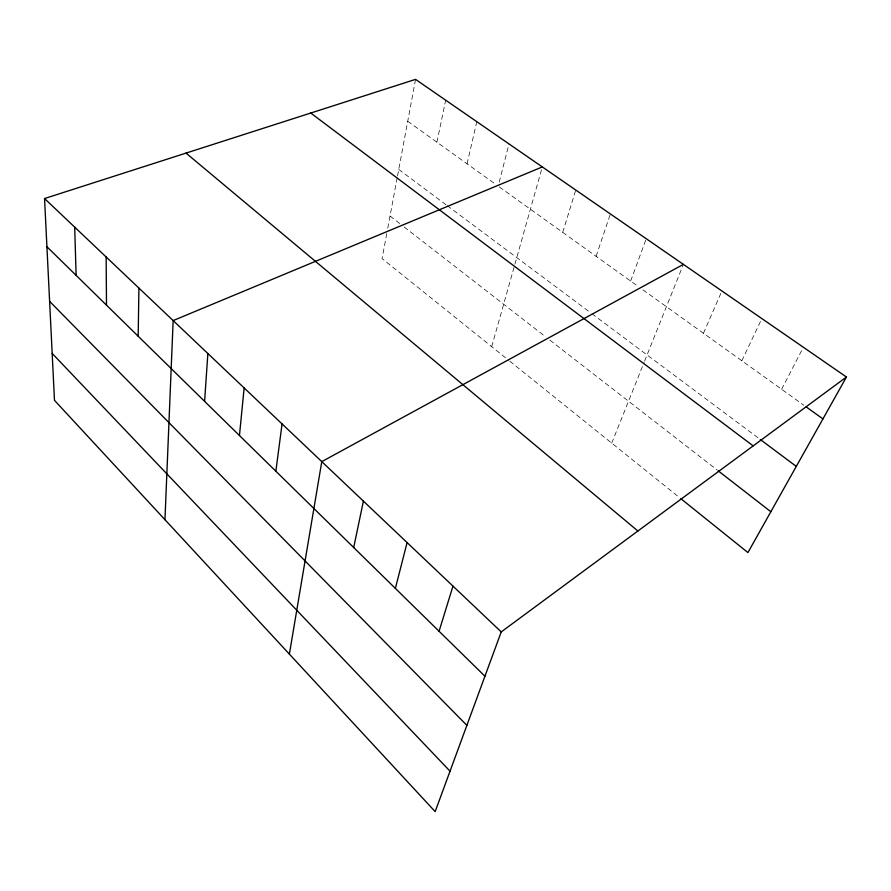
<?xml version="1.0" encoding="UTF-8"?>
<svg xmlns="http://www.w3.org/2000/svg" width="891" height="891" viewBox="0 0 891 891"><rect width="100%" height="100%" fill="white"/><g stroke="black" fill="none" stroke-linecap="round" stroke-linejoin="round"><path stroke-width="0.67" stroke-dasharray="4.46 3.34" d="M386.761 233.565L382.083 258.568L508.672 360.298M387.763 228.163L397.263 177.32M397.509 176.006L415.551 79.377M436.913 142.204L445.678 100.182M467.062 163.81L476.808 121.688M499.216 182.176L508.995 143.919M491.698 346.655L514.553 265.507M514.92 264.193L542.307 166.929M562.7 232.362L575.764 190.039M596.101 256.307L610.38 213.951M630.65 281.066L646.231 238.721M611.716 443.117L644.093 362.37M644.594 361.133L683.386 264.382M703.456 333.245L721.899 290.978M741.835 360.766L761.861 318.588M781.641 389.289L803.348 347.245M407.733 121.287L495.975 184.537M499.316 186.932L638.479 286.679M642.946 289.887L803.96 405.294M398.734 169.435L446.213 204.897M447.293 205.698L590.822 312.919M591.925 313.743L759.177 438.673M390.035 216.023L399.792 223.596M404.135 226.971L545.47 336.709M549.858 340.117L717.01 469.902M509.741 361.156L679.766 497.802"/><path stroke-width="1.34" d="M138.172 336.208L138.918 288.094M164.958 519.687L173.155 320.582L542.307 166.929M204.596 401.34L207.87 353.527M239.456 435.521L244.134 387.941M275.854 471.216L282.068 423.938M289.375 654.117L321.785 461.627L683.386 264.382M353.694 547.542L363.405 501.132M395.37 588.405L407.087 542.574M439.074 631.251L452.973 586.111M846.45 377.016L501.232 631.908L435.164 811.623L54.485 400.337L44.55 198.537L415.551 79.377L846.45 377.016L747.928 552.576L680.847 498.67M806.199 406.897L822.939 418.904M760.268 439.486L796.287 466.394M310.77 113.034L753.173 445.89M718.101 470.76L770.849 511.724M186.019 153.096L637.889 531.014M44.55 198.537L501.232 631.908M46.922 246.74L484.938 676.224M49.618 301.358L466.873 725.363M52.179 353.437L450.033 771.183M74.699 227.149L76.114 275.375M106.129 256.976L106.508 305.168"/></g></svg>
